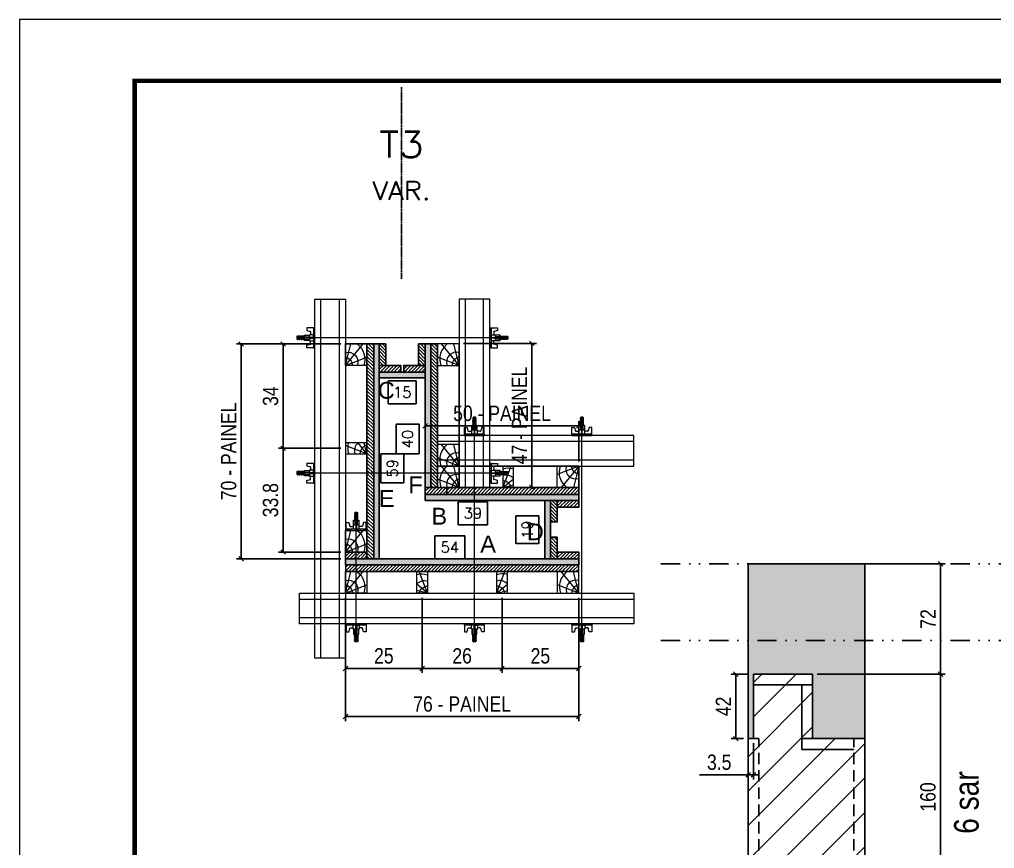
# Model space of a CAD drawing. Extents: x 14400 to 27878, y -21631 to 6985.
# Drawn here: x 19168 to 19804, y -6190 to -5650 of the extents above; entities that cross this region are included whole.
import ezdxf
from ezdxf.enums import TextEntityAlignment as Align

# ---------------------------------------------------------------- set-up
doc = ezdxf.new("R2010")
doc.units = 0
for name, pattern in [('DASHED', [0.75, 0.5, -0.25]), ('DIVIDE2', [0.625, 0.25, -0.125, 0, -0.125, 0, -0.125]), ('HIDDEN', [0.375, 0.25, -0.125])]:
    doc.linetypes.add(name, pattern=pattern)
for name, color, linetype in [('CHAPA', 1, 'Continuous'), ('COTA', 241, 'Continuous'), ('MEIO_PONT', 93, 'Continuous'), ('NOMENCLATURA', 7, 'Continuous'), ('Nível', 160, 'Continuous'), ('Painéis', 200, 'Continuous'), ('SARR_2.2x7', 40, 'Continuous'), ('SARRAFO', 251, 'Continuous'), ('Texto de Titulo', 7, 'Continuous'), ('Texto Qtd Sarr', 242, 'Continuous'), ('TEXTO_GERAL', 7, 'Continuous')]:
    doc.layers.add(name, color=color, linetype=linetype)
for name, color, linetype, lineweight in [('Folhas', 255, 'Continuous', 9), ('Hachura', 251, 'Continuous', 9), ('Madeira', 126, 'Continuous', 18), ('Perfil Metálico', 224, 'Continuous', 18), ('SARRAFO DE PRESSAO', 251, 'DASHED', 9), ('Texto Seção', 7, 'Continuous', 15)]:
    doc.layers.add(name, color=color, linetype=linetype, lineweight=lineweight)
doc.styles.add('ARIAL', font='arial.ttf')
doc.styles.add('ARIAL_NARROW', font='ARIALN.TTF', dxfattribs={"height": 0.2})
doc.styles.add('COTA TECNICA', font='techl___.ttf', dxfattribs={"height": 10})
doc.styles.add('COTA TECNICA 2X', font='techl___.ttf', dxfattribs={"height": 10})
doc.styles.add('ROMANS', font='romans.shx')
doc.dimstyles.new('PAINEL', dxfattribs={"dimtxt": 10, "dimasz": 3, "dimexe": 3, "dimexo": 3, "dimgap": 3, "dimtad": 1, "dimdec": 1, "dimzin": 12, "dimdsep": 46, "dimtxsty": 'COTA TECNICA', "dimblk1": 'OBLIQUE', "dimblk2": 'OBLIQUE', "dimsah": 1, "dimcen": 0.9, "dimclrd": 4, "dimclre": 4, "dimclrt": 240, "dimadec": 1, "dimazin": 3, "dimtfac": 1, "dimtdec": 1, "dimtmove": 0, "dimatfit": 3, "dimfxl": 1, "dimtolj": 1, "dimtzin": 12, "dimarcsym": 0})
doc.dimstyles.new('SECAO PILAR', dxfattribs={"dimtxt": 10, "dimasz": 3, "dimexe": 3, "dimexo": 3, "dimgap": 3, "dimtad": 1, "dimdec": 1, "dimlfac": 0.5, "dimzin": 12, "dimdsep": 46, "dimtxsty": 'COTA TECNICA 2X', "dimblk1": 'OBLIQUE', "dimblk2": 'OBLIQUE', "dimsah": 1, "dimcen": 0.9, "dimclrd": 256, "dimclre": 256, "dimclrt": 256, "dimadec": 1, "dimazin": 3, "dimtfac": 1, "dimtdec": 1, "dimtmove": 0, "dimatfit": 3, "dimfxl": 1, "dimtolj": 1, "dimtzin": 12, "dimarcsym": 0})
doc.dimstyles.new('SECÇÃO 2', dxfattribs={"dimtxt": 7, "dimasz": 6, "dimexe": 0.18, "dimexo": 2, "dimgap": -4, "dimtad": 3, "dimdec": 1, "dimlfac": 0.5, "dimzin": 12, "dimdsep": 46, "dimtxsty": 'ROMANS', "dimblk": 'ARCHTICK', "dimcen": 0.09, "dimse1": 1, "dimse2": 1, "dimsd1": 1, "dimsd2": 1, "dimclrd": 180, "dimclre": 5, "dimclrt": 1, "dimadec": 0, "dimazin": 3, "dimtfac": 1, "dimtdec": 1, "dimtofl": 0, "dimtmove": 0, "dimatfit": 3, "dimldrblk": 'ARCHTICK', "dimfxl": 1, "dimtolj": 1, "dimtzin": 0, "dimarcsym": 0})
pattern_1 = [(225, (10240.9253, -28892.4973), (1.12253202, -1.12253202), [])]
pattern_2 = [(315, (42274.6853, -15454.041), (1.12253202, 1.12253202), [])]
pattern_3 = [(135, (-3402.531, 3262.8627), (-1.12253202, -1.12253202), [])]
pattern_4 = [(45, (28634.829, 17024.319), (-1.12253202, 1.12253202), [])]
pattern_5 = [(225, (10256.9253, -28884.0973), (1.12253202, -1.12253202), [])]

# ---------------------------------------------------------------- blocks, each defined once
blk = doc.blocks.new('9999999999')
at = {"layer": 'Folhas'}
blk.add_lwpolyline([(98138.98, 34190.21), (99623.98, 34190.21), (99623.98, 35240.21), (98138.98, 35240.21)], close=True, dxfattribs=at)
at = {"layer": 'Folhas', "color": 30, "const_width": 3}
blk.add_lwpolyline([(98213.98, 34230.21), (99583.98, 34230.21), (99583.98, 35200.21), (98213.98, 35200.21)], close=True, dxfattribs=at)
blk = doc.blocks.new('PONTALETE')
at = {"layer": 'Madeira'}
for q in [(2.71, 7), (7, 5.76), (7, 1.74)]:
    blk.add_line((0, 0), q, dxfattribs=at)
blk.add_lwpolyline([(0, 0), (7, 0), (7, 7), (0, 7)], close=True, dxfattribs=at)
for centre, radius, start, end in [((2.04, 0.06), 6.23, 37.2818, 109.0913), ((1.09, 0.9), 3.19, 343.603, 109.9847), ((-0.21, -0.78), 3.09, 14.6322, 86.0383)]:
    blk.add_arc(centre, radius, start, end, dxfattribs=at)
blk = doc.blocks.new('*D2306')
at = {"layer": 'COTA', "color": 180, "lineweight": -2, "transparency": 16777216}
for p, q in [((19458.71, -5986.09), (19439.04, -5986.09)), ((19439.04, -5986.09), (19439.04, -6001.09)), ((19458.71, -6001.09), (19458.71, -5986.09)), ((19439.04, -6001.09), (19458.71, -6001.09))]:
    blk.add_line(p, q, dxfattribs=at)
at = {"layer": 'Defpoints', "color": 0, "transparency": 16777216}
for p in [(19402.88, -6001.09), (19510.88, -6001.09), (19402.88, -6005.09)]:
    blk.add_point(p, dxfattribs=at)
at = {"layer": 'COTA', "color": 1, "transparency": 16777216, "insert": (19448.88, -5993.59), "char_height": 7, "attachment_point": 5, "style": 'ROMANS'}
blk.add_mtext('\\A1;54', dxfattribs=at)
blk = doc.blocks.new('_ArchTick')
at = {"color": 0, "linetype": 'ByBlock', "const_width": 0.15}
blk.add_lwpolyline([(-0.5, -0.5), (0.5, 0.5)], dxfattribs=at)
blk = doc.blocks.new('*D2307')
at = {"layer": 'COTA', "color": 180, "lineweight": -2, "transparency": 16777216}
for p, q in [((19419, -5932.59), (19404, -5932.59)), ((19404, -5932.59), (19404, -5951.59)), ((19419, -5951.59), (19419, -5932.59)), ((19404, -5951.59), (19419, -5951.59))]:
    blk.add_line(p, q, dxfattribs=at)
at = {"layer": 'Defpoints', "color": 0, "transparency": 16777216}
for p in [(19402.88, -5883.09), (19423, -5883.09), (19402.88, -6001.09)]:
    blk.add_point(p, dxfattribs=at)
at = {"layer": 'COTA', "color": 1, "transparency": 16777216, "insert": (19411.5, -5942.09), "char_height": 7, "attachment_point": 5, "rotation": 90, "style": 'ROMANS'}
blk.add_mtext('\\A1;59', dxfattribs=at)
blk = doc.blocks.new('*D2308')
at = {"layer": 'COTA', "color": 180, "lineweight": -2, "transparency": 16777216}
for p, q in [((19428.88, -5913.42), (19413.88, -5913.42)), ((19413.88, -5913.42), (19413.88, -5932.76)), ((19428.88, -5932.76), (19428.88, -5913.42)), ((19413.88, -5932.76), (19428.88, -5932.76))]:
    blk.add_line(p, q, dxfattribs=at)
at = {"layer": 'Defpoints', "color": 0, "transparency": 16777216}
for p in [(19432.88, -5883.09), (19432.88, -5883.09), (19432.88, -5963.09)]:
    blk.add_point(p, dxfattribs=at)
at = {"layer": 'COTA', "color": 1, "transparency": 16777216, "insert": (19421.38, -5923.09), "char_height": 7, "attachment_point": 5, "rotation": 90, "style": 'ROMANS'}
blk.add_mtext('\\A1;40', dxfattribs=at)
blk = doc.blocks.new('*D2309')
at = {"layer": 'COTA', "color": 180, "lineweight": -2, "transparency": 16777216}
for p, q in [((19473.38, -5963.87), (19454.38, -5963.87)), ((19454.38, -5963.87), (19454.38, -5978.87)), ((19473.38, -5978.87), (19473.38, -5963.87)), ((19454.38, -5978.87), (19473.38, -5978.87))]:
    blk.add_line(p, q, dxfattribs=at)
at = {"layer": 'Defpoints', "color": 0, "transparency": 16777216}
for p in [(19432.88, -5963.09), (19510.88, -5963.09), (19432.88, -5982.87)]:
    blk.add_point(p, dxfattribs=at)
at = {"layer": 'COTA', "color": 1, "transparency": 16777216, "insert": (19463.88, -5971.37), "char_height": 7, "attachment_point": 5, "style": 'ROMANS'}
blk.add_mtext('\\A1;39', dxfattribs=at)
blk = doc.blocks.new('*D2310')
at = {"layer": 'COTA', "color": 180, "lineweight": -2, "transparency": 16777216}
for p, q in [((19427.04, -5885.09), (19408.71, -5885.09)), ((19408.71, -5885.09), (19408.71, -5900.09)), ((19427.04, -5900.09), (19427.04, -5885.09)), ((19408.71, -5900.09), (19427.04, -5900.09))]:
    blk.add_line(p, q, dxfattribs=at)
at = {"layer": 'Defpoints', "color": 0, "transparency": 16777216}
for p in [(19402.88, -5883.09), (19432.88, -5883.09), (19432.88, -5904.09)]:
    blk.add_point(p, dxfattribs=at)
at = {"layer": 'COTA', "color": 1, "transparency": 16777216, "insert": (19417.88, -5892.59), "char_height": 7, "attachment_point": 5, "style": 'ROMANS'}
blk.add_mtext('\\A1;15', dxfattribs=at)
blk = doc.blocks.new('*D2311')
at = {"layer": 'COTA', "color": 180, "lineweight": -2, "transparency": 16777216}
for p, q in [((19506.88, -5973.09), (19491.88, -5973.09)), ((19491.88, -5973.09), (19491.88, -5991.09)), ((19506.88, -5991.09), (19506.88, -5973.09)), ((19491.88, -5991.09), (19506.88, -5991.09))]:
    blk.add_line(p, q, dxfattribs=at)
at = {"layer": 'Defpoints', "color": 0, "transparency": 16777216}
for p in [(19510.88, -5963.09), (19510.88, -6001.09), (19510.88, -6001.09)]:
    blk.add_point(p, dxfattribs=at)
at = {"layer": 'COTA', "color": 1, "transparency": 16777216, "insert": (19499.38, -5982.09), "char_height": 7, "attachment_point": 5, "rotation": 90, "style": 'ROMANS'}
blk.add_mtext('\\A1;19', dxfattribs=at)
blk = doc.blocks.new('C')
at = {"layer": 'Hachura', "color": 0}
for p, q in [((0, 3.22), (0, -3.22)), ((0.45, 3.22), (0, 3.22)), ((0.45, -3.23), (0.45, 3.22)), ((0.45, 3.22), (2.58, 3.22)), ((2.58, 3.22), (2.58, 2.39)), ((0.46, 3.16), (0, 3.16)), ((0.46, 3.05), (0, 3.05)), ((0.46, 2.88), (0, 2.88)), ((0, 2.75), (0, -1.16)), ((0.46, 2.65), (0, 2.65)), ((0.46, 2.23), (0, 2.23)), ((0.46, 1.51), (0, 1.51)), ((0.39, 0.49), (0.17, 0.49)), ((1.74, 0.97), (0.45, 0.97)), ((1.45, 0.1), (0.45, 0.1)), ((1.35, 1.94), (1.35, 0.96)), ((2.58, 2.39), (1.47, 2.09)), ((1.74, -0.97), (1.74, 0.97)), ((1.74, 0.97), (1.74, 0.84)), ((1.74, 0.97), (1.74, 0.84)), ((1.74, 0.84), (3.35, 0.84)), ((3.35, 0.45), (1.74, 0.45)), ((3.32, 0.84), (3.32, -0.84)), ((3.35, 0.84), (3.35, -0.84)), ((3.68, 0.45), (3.35, 0.45)), ((3.84, -0.52), (3.35, 0.45)), ((3.35, 0.06), (3.67, -0.57)), ((3.68, 0.45), (4.16, -0.52)), ((3.72, 0.5), (4.25, -0.57)), ((4.37, -0.55), (3.83, 0.53)), ((4.15, 0.45), (3.93, 0.45)), ((4.42, -0.52), (3.93, 0.45)), ((4.15, 0.45), (4.26, 0.45)), ((4.26, 0.45), (4.74, -0.52)), ((4.3, 0.5), (4.83, -0.57)), ((4.95, -0.55), (4.41, 0.53)), ((4.51, 0.45), (4.84, 0.45)), ((5, -0.52), (4.51, 0.45)), ((4.84, 0.45), (5.32, -0.52)), ((4.88, 0.5), (5.41, -0.57)), ((5.53, -0.55), (4.99, 0.53)), ((5.58, -0.52), (5.09, 0.45)), ((5.42, 0.45), (5.09, 0.45)), ((5.58, -0.52), (5.09, 0.45)), ((5.42, 0.45), (5.74, -0.19)), ((5.46, 0.5), (5.74, -0.07)), ((5.74, 0.19), (5.57, 0.53)), ((5.74, 0.32), (5.68, 0.45)), ((5.68, 0.45), (5.74, 0.45)), ((5.74, 0.45), (5.9, 0.29)), ((5.74, 0.45), (5.74, -0.52)), ((5.9, -0.36), (5.9, 0.29)), ((0.45, 0), (0, 0)), ((0.46, -1.52), (0, -1.52)), ((0.46, -2.23), (0, -2.23)), ((0.46, -2.65), (0, -2.65)), ((0.46, -2.88), (0, -2.88)), ((0.46, -3.05), (0, -3.05)), ((0.46, -3.16), (0, -3.16)), ((0.08, -0.48), (0.29, -0.48)), ((0.29, -0.48), (0.4, -0.48)), ((0.45, 0), (0.45, -0.97)), ((0.45, -0.16), (1.45, -0.16)), ((0.45, -0.65), (0.45, -0.32)), ((0.45, -3.23), (0.45, -0.65)), ((0.45, -0.97), (1.74, -0.97)), ((1.35, -1.94), (1.35, -0.97)), ((2.58, -2.39), (1.47, -2.1)), ((3.35, -0.32), (1.74, -0.32)), ((3.35, -0.84), (1.74, -0.84)), ((2.58, -3.23), (2.58, -2.39)), ((3.35, -0.07), (3.58, -0.52)), ((3.35, -0.52), (3.58, -0.52)), ((3.84, -0.52), (4.16, -0.52)), ((4.42, -0.52), (4.74, -0.52)), ((4.63, -0.52), (4.74, -0.52)), ((5, -0.52), (5.32, -0.52)), ((5.58, -0.52), (5.74, -0.52)), ((5.74, -0.52), (5.9, -0.36)), ((5.74, -0.52), (5.74, -0.52)), ((0, -3.22), (2.57, -3.22))]:
    blk.add_line(p, q, dxfattribs=at)
for centre, radius, start, end in [((1.52, 1.94), 0.161, 104.7436, 180), ((1.44, -0.03), 0.129, 272.695, 87.305), ((3.81, 0.39), 0.143, 25.5688, 154.4312), ((4.39, 0.39), 0.143, 25.5688, 154.4312), ((4.97, 0.39), 0.143, 25.5688, 154.4312), ((5.55, 0.39), 0.143, 25.5688, 154.4312), ((0.17, -0.37), 0.174, 221.744, 317.8592), ((1.52, -1.94), 0.161, 180, 255.2564), ((3.71, -0.4), 0.174, 222.1408, 318.256), ((4.29, -0.4), 0.174, 222.1408, 318.256), ((4.87, -0.4), 0.174, 222.1408, 318.256), ((5.45, -0.4), 0.174, 222.1408, 318.256), ((5.61, -0.4), 0.174, 317.8592, 318.256)]:
    blk.add_arc(centre, radius, start, end, dxfattribs=at)
blk = doc.blocks.new('titulo1')
at = {"layer": 'Defpoints', "color": 252, "linetype": 'HIDDEN', "ltscale": 2}
blk.add_line((0, 0), (0, 125), dxfattribs=at)
at = {"layer": 'Defpoints', "style": 'ROMANS', "oblique": 15}
blk.add_attdef('FOLHA', text='', height=10, dxfattribs=at).set_placement((0, 15.58), align=Align.MIDDLE_CENTER)
at = {"layer": 'Texto Qtd Sarr', "color": 3, "style": 'ROMANS', "oblique": 15}
for tag, height, p in [('TITULO', 17, (0, 71.45)), ('SEÇÃO', 12, (0, 41.55))]:
    blk.add_attdef(tag, text='', height=height, dxfattribs=at).set_placement(p, align=Align.MIDDLE_CENTER)
blk = doc.blocks.new('_Oblique')
at = {"color": 0, "linetype": 'ByBlock', "lineweight": -2}
blk.add_line((-0.5, -0.5), (0.5, 0.5), dxfattribs=at)
blk = doc.blocks.new('*D2312')
at = {"layer": 'COTA', "lineweight": -2, "transparency": 16777216}
for p, q in [((19380.88, -6026.49), (19380.88, -6106.89)), ((19532.88, -6026.49), (19532.88, -6106.89)), ((19532.88, -6103.89), (19380.88, -6103.89))]:
    blk.add_line(p, q, dxfattribs=at)
at = {"layer": 'Defpoints', "color": 0, "transparency": 16777216}
for p in [(19380.88, -6023.49), (19532.88, -6023.49), (19380.88, -6103.89)]:
    blk.add_point(p, dxfattribs=at)
at = {"layer": 'COTA', "lineweight": -2, "transparency": 16777216, "xscale": 3, "yscale": 3, "zscale": 3, "rotation": 180}
blk.add_blockref('_Oblique', (19380.88, -6103.89), dxfattribs=at)
at = {"layer": 'COTA', "lineweight": -2, "transparency": 16777216, "xscale": 3, "yscale": 3, "zscale": 3}
blk.add_blockref('_Oblique', (19532.88, -6103.89), dxfattribs=at)
at = {"layer": 'COTA', "transparency": 16777216, "insert": (19456.88, -6095.79), "char_height": 10, "attachment_point": 5, "style": 'COTA TECNICA 2X'}
blk.add_mtext('\\A1;76 - PAINEL', dxfattribs=at)
blk = doc.blocks.new('*D2313')
at = {"layer": 'COTA', "lineweight": -2, "transparency": 16777216}
for p, q in [((19377.88, -5861.09), (19309.9, -5861.09)), ((19312.9, -6001.09), (19312.9, -5861.09)), ((19377.88, -6001.09), (19309.9, -6001.09))]:
    blk.add_line(p, q, dxfattribs=at)
at = {"layer": 'Defpoints', "color": 0, "transparency": 16777216}
for p in [(19312.9, -5861.09), (19380.88, -5861.09), (19380.88, -6001.09)]:
    blk.add_point(p, dxfattribs=at)
at = {"layer": 'COTA', "lineweight": -2, "transparency": 16777216, "xscale": 3, "yscale": 3, "zscale": 3}
for p, rotation in [((19312.9, -5861.09), 90), ((19312.9, -6001.09), 270)]:
    blk.add_blockref('_Oblique', p, dxfattribs=dict(at, rotation=rotation))
at = {"layer": 'COTA', "transparency": 16777216, "insert": (19304.79, -5931.09), "char_height": 10, "attachment_point": 5, "rotation": 90, "style": 'COTA TECNICA 2X'}
blk.add_mtext('\\A1;70 - PAINEL', dxfattribs=at)
blk = doc.blocks.new('*D2314')
at = {"layer": 'COTA', "lineweight": -2, "transparency": 16777216}
for p, q in [((19432.88, -5920.09), (19432.88, -5911.47)), ((19532.88, -5914.47), (19432.88, -5914.47)), ((19532.88, -5937.69), (19532.88, -5911.47))]:
    blk.add_line(p, q, dxfattribs=at)
at = {"layer": 'Defpoints', "color": 0, "transparency": 16777216}
for p in [(19432.88, -5914.47), (19432.88, -5923.09), (19532.88, -5940.69)]:
    blk.add_point(p, dxfattribs=at)
at = {"layer": 'COTA', "lineweight": -2, "transparency": 16777216, "xscale": 3, "yscale": 3, "zscale": 3, "rotation": 180}
blk.add_blockref('_Oblique', (19432.88, -5914.47), dxfattribs=at)
at = {"layer": 'COTA', "lineweight": -2, "transparency": 16777216, "xscale": 3, "yscale": 3, "zscale": 3}
blk.add_blockref('_Oblique', (19532.88, -5914.47), dxfattribs=at)
at = {"layer": 'COTA', "transparency": 16777216, "insert": (19482.88, -5906.36), "char_height": 10, "attachment_point": 5, "style": 'COTA TECNICA 2X'}
blk.add_mtext('\\A1;50 - PAINEL', dxfattribs=at)
blk = doc.blocks.new('*D2318')
at = {"layer": 'COTA', "lineweight": -2, "transparency": 16777216}
for p, q in [((19457.88, -5860.69), (19505.33, -5860.69)), ((19502.33, -5954.69), (19502.33, -5860.69)), ((19477.88, -5954.69), (19505.33, -5954.69))]:
    blk.add_line(p, q, dxfattribs=at)
at = {"layer": 'Defpoints', "color": 0, "transparency": 16777216}
for p in [(19454.88, -5860.69), (19502.33, -5860.69), (19474.88, -5954.69)]:
    blk.add_point(p, dxfattribs=at)
at = {"layer": 'COTA', "lineweight": -2, "transparency": 16777216, "xscale": 3, "yscale": 3, "zscale": 3}
for p, rotation in [((19502.33, -5860.69), 90), ((19502.33, -5954.69), 270)]:
    blk.add_blockref('_Oblique', p, dxfattribs=dict(at, rotation=rotation))
at = {"layer": 'COTA', "transparency": 16777216, "insert": (19494.26, -5907.69), "char_height": 10, "attachment_point": 5, "rotation": 90, "style": 'COTA TECNICA 2X'}
blk.add_mtext('\\A1;47 - PAINEL', dxfattribs=at)
blk = doc.blocks.new('MEIO PONTALETE')
at = {"layer": 'Madeira'}
for q in [(2.71, 7), (3.5, 2.88), (3.5, 0.87)]:
    blk.add_line((0, 0), q, dxfattribs=at)
blk.add_lwpolyline([(0, 0), (3.5, 0), (3.5, 7), (0, 7)], close=True, dxfattribs=at)
for centre, radius, start, end in [((2.04, 0.06), 6.23, 76.4499, 109.0913), ((1.09, 0.9), 3.19, 40.9063, 109.9847), ((-0.21, -0.78), 3.09, 14.6322, 86.0383)]:
    blk.add_arc(centre, radius, start, end, dxfattribs=at)
blk = doc.blocks.new('*D2315')
at = {"layer": 'COTA', "lineweight": -2, "transparency": 16777216}
for p, q in [((19430.88, -6026.49), (19430.88, -6075.53)), ((19380.88, -6046.49), (19380.88, -6075.53)), ((19430.88, -6072.53), (19380.88, -6072.53))]:
    blk.add_line(p, q, dxfattribs=at)
at = {"layer": 'Defpoints', "color": 0, "transparency": 16777216}
for p in [(19430.88, -6023.49), (19380.88, -6043.49), (19380.88, -6072.53)]:
    blk.add_point(p, dxfattribs=at)
at = {"layer": 'COTA', "lineweight": -2, "transparency": 16777216, "xscale": 3, "yscale": 3, "zscale": 3, "rotation": 180}
blk.add_blockref('_Oblique', (19380.88, -6072.53), dxfattribs=at)
at = {"layer": 'COTA', "lineweight": -2, "transparency": 16777216, "xscale": 3, "yscale": 3, "zscale": 3}
blk.add_blockref('_Oblique', (19430.88, -6072.53), dxfattribs=at)
at = {"layer": 'COTA', "transparency": 16777216, "insert": (19405.88, -6064.42), "char_height": 10, "attachment_point": 5, "style": 'COTA TECNICA 2X'}
blk.add_mtext('\\A1;25', dxfattribs=at)
blk = doc.blocks.new('*D2316')
at = {"layer": 'COTA', "lineweight": -2, "transparency": 16777216}
for p, q in [((19377.88, -5929.09), (19337.33, -5929.09)), ((19340.33, -5996.69), (19340.33, -5929.09)), ((19377.88, -5996.69), (19337.33, -5996.69))]:
    blk.add_line(p, q, dxfattribs=at)
at = {"layer": 'Defpoints', "color": 0, "transparency": 16777216}
for p in [(19340.33, -5929.09), (19380.88, -5929.09), (19380.88, -5996.69)]:
    blk.add_point(p, dxfattribs=at)
at = {"layer": 'COTA', "lineweight": -2, "transparency": 16777216, "xscale": 3, "yscale": 3, "zscale": 3}
for p, rotation in [((19340.33, -5929.09), 90), ((19340.33, -5996.69), 270)]:
    blk.add_blockref('_Oblique', p, dxfattribs=dict(at, rotation=rotation))
at = {"layer": 'COTA', "transparency": 16777216, "insert": (19332.09, -5962.89), "char_height": 10, "attachment_point": 5, "rotation": 90, "style": 'COTA TECNICA 2X'}
blk.add_mtext('\\A1;33.8', dxfattribs=at)
blk = doc.blocks.new('*D2317')
at = {"layer": 'COTA', "lineweight": -2, "transparency": 16777216}
for p, q in [((19377.88, -5861.09), (19337.33, -5861.09)), ((19340.33, -5929.09), (19340.33, -5861.09)), ((19377.88, -5929.09), (19337.33, -5929.09))]:
    blk.add_line(p, q, dxfattribs=at)
at = {"layer": 'Defpoints', "color": 0, "transparency": 16777216}
for p in [(19340.33, -5861.09), (19380.88, -5861.09), (19380.88, -5929.09)]:
    blk.add_point(p, dxfattribs=at)
at = {"layer": 'COTA', "lineweight": -2, "transparency": 16777216, "xscale": 3, "yscale": 3, "zscale": 3}
for p, rotation in [((19340.33, -5861.09), 90), ((19340.33, -5929.09), 270)]:
    blk.add_blockref('_Oblique', p, dxfattribs=dict(at, rotation=rotation))
at = {"layer": 'COTA', "transparency": 16777216, "insert": (19332.11, -5895.09), "char_height": 10, "attachment_point": 5, "rotation": 90, "style": 'COTA TECNICA 2X'}
blk.add_mtext('\\A1;34', dxfattribs=at)
blk = doc.blocks.new('*D2341')
at = {"layer": 'COTA', "color": 4, "lineweight": -2, "transparency": 16777216}
for p, q in [((19688.21, -6076.32), (19771.58, -6076.32)), ((19768.58, -6236.32), (19768.58, -6076.32)), ((19722.21, -6236.32), (19771.58, -6236.32))]:
    blk.add_line(p, q, dxfattribs=at)
at = {"layer": 'Defpoints', "color": 0, "transparency": 16777216}
for p in [(19685.21, -6076.32), (19768.58, -6076.32), (19719.21, -6236.32)]:
    blk.add_point(p, dxfattribs=at)
at = {"layer": 'COTA', "color": 4, "lineweight": -2, "transparency": 16777216, "xscale": 3, "yscale": 3, "zscale": 3}
for p, rotation in [((19768.58, -6076.32), 90), ((19768.58, -6236.32), 270)]:
    blk.add_blockref('_Oblique', p, dxfattribs=dict(at, rotation=rotation))
at = {"layer": 'COTA', "color": 240, "transparency": 16777216, "insert": (19760.48, -6156.32), "char_height": 10, "attachment_point": 5, "rotation": 90, "style": 'COTA TECNICA'}
blk.add_mtext('\\A1;160', dxfattribs=at)
blk = doc.blocks.new('*D2351')
at = {"layer": 'COTA', "color": 4, "lineweight": -2, "transparency": 16777216}
for p, q in [((19722.21, -6004.32), (19771.58, -6004.32)), ((19768.58, -6076.32), (19768.58, -6004.32)), ((19688.21, -6076.32), (19771.58, -6076.32))]:
    blk.add_line(p, q, dxfattribs=at)
at = {"layer": 'Defpoints', "color": 0, "transparency": 16777216}
for p in [(19719.21, -6004.32), (19768.58, -6004.32), (19685.21, -6076.32)]:
    blk.add_point(p, dxfattribs=at)
at = {"layer": 'COTA', "color": 4, "lineweight": -2, "transparency": 16777216, "xscale": 3, "yscale": 3, "zscale": 3}
for p, rotation in [((19768.58, -6004.32), 90), ((19768.58, -6076.32), 270)]:
    blk.add_blockref('_Oblique', p, dxfattribs=dict(at, rotation=rotation))
at = {"layer": 'COTA', "color": 240, "transparency": 16777216, "insert": (19760.51, -6040.32), "char_height": 10, "attachment_point": 5, "rotation": 90, "style": 'COTA TECNICA'}
blk.add_mtext('\\A1;72', dxfattribs=at)
blk = doc.blocks.new('*D2679')
at = {"layer": 'COTA', "lineweight": -2, "transparency": 16777216}
for p, q in [((19430.88, -6026.49), (19430.88, -6075.53)), ((19482.88, -6026.49), (19482.88, -6075.53)), ((19430.88, -6072.53), (19482.88, -6072.53))]:
    blk.add_line(p, q, dxfattribs=at)
at = {"layer": 'Defpoints', "color": 0, "transparency": 16777216}
for p in [(19430.88, -6023.49), (19482.88, -6023.49), (19482.88, -6072.53)]:
    blk.add_point(p, dxfattribs=at)
at = {"layer": 'COTA', "lineweight": -2, "transparency": 16777216, "xscale": 3, "yscale": 3, "zscale": 3, "rotation": 180}
blk.add_blockref('_Oblique', (19430.88, -6072.53), dxfattribs=at)
at = {"layer": 'COTA', "lineweight": -2, "transparency": 16777216, "xscale": 3, "yscale": 3, "zscale": 3}
blk.add_blockref('_Oblique', (19482.88, -6072.53), dxfattribs=at)
at = {"layer": 'COTA', "transparency": 16777216, "insert": (19456.88, -6064.42), "char_height": 10, "attachment_point": 5, "style": 'COTA TECNICA 2X'}
blk.add_mtext('\\A1;26', dxfattribs=at)
blk = doc.blocks.new('*D2680')
at = {"layer": 'COTA', "lineweight": -2, "transparency": 16777216}
for p, q in [((19482.88, -6026.49), (19482.88, -6075.53)), ((19532.88, -6026.49), (19532.88, -6075.53)), ((19482.88, -6072.53), (19532.88, -6072.53))]:
    blk.add_line(p, q, dxfattribs=at)
at = {"layer": 'Defpoints', "color": 0, "transparency": 16777216}
for p in [(19482.88, -6023.49), (19532.88, -6023.49), (19532.88, -6072.53)]:
    blk.add_point(p, dxfattribs=at)
at = {"layer": 'COTA', "lineweight": -2, "transparency": 16777216, "xscale": 3, "yscale": 3, "zscale": 3, "rotation": 180}
blk.add_blockref('_Oblique', (19482.88, -6072.53), dxfattribs=at)
at = {"layer": 'COTA', "lineweight": -2, "transparency": 16777216, "xscale": 3, "yscale": 3, "zscale": 3}
blk.add_blockref('_Oblique', (19532.88, -6072.53), dxfattribs=at)
at = {"layer": 'COTA', "transparency": 16777216, "insert": (19507.88, -6064.42), "char_height": 10, "attachment_point": 5, "style": 'COTA TECNICA 2X'}
blk.add_mtext('\\A1;25', dxfattribs=at)
blk = doc.blocks.new('*D2911')
at = {"layer": 'COTA', "color": 4, "lineweight": -2, "transparency": 16777216}
for p, q in [((19643.71, -6076.32), (19632.25, -6076.32)), ((19635.25, -6118.32), (19635.25, -6076.32)), ((19640.21, -6118.32), (19632.25, -6118.32))]:
    blk.add_line(p, q, dxfattribs=at)
at = {"layer": 'Defpoints', "color": 0, "transparency": 16777216}
for p in [(19635.25, -6076.32), (19646.71, -6076.32), (19643.21, -6118.32)]:
    blk.add_point(p, dxfattribs=at)
at = {"layer": 'COTA', "color": 4, "lineweight": -2, "transparency": 16777216, "xscale": 3, "yscale": 3, "zscale": 3}
for p, rotation in [((19635.25, -6076.32), 90), ((19635.25, -6118.32), 270)]:
    blk.add_blockref('_Oblique', p, dxfattribs=dict(at, rotation=rotation))
at = {"layer": 'COTA', "color": 240, "transparency": 16777216, "insert": (19627.18, -6097.32), "char_height": 10, "attachment_point": 5, "rotation": 90, "style": 'COTA TECNICA'}
blk.add_mtext('\\A1;42', dxfattribs=at)
blk = doc.blocks.new('*D2912')
at = {"layer": 'COTA', "color": 4, "lineweight": -2, "transparency": 16777216}
for p, q in [((19643.21, -6121.32), (19643.21, -6144.97)), ((19646.71, -6121.32), (19646.71, -6144.97)), ((19643.21, -6141.97), (19611.61, -6141.97)), ((19646.71, -6141.97), (19643.21, -6141.97)), ((19646.71, -6141.97), (19649.71, -6141.97))]:
    blk.add_line(p, q, dxfattribs=at)
at = {"layer": 'Defpoints', "color": 0, "transparency": 16777216}
for p in [(19643.21, -6118.32), (19646.71, -6118.32), (19643.21, -6141.97)]:
    blk.add_point(p, dxfattribs=at)
at = {"layer": 'COTA', "color": 4, "lineweight": -2, "transparency": 16777216, "xscale": 3, "yscale": 3, "zscale": 3}
blk.add_blockref('_Oblique', (19643.21, -6141.97), dxfattribs=at)
at = {"layer": 'COTA', "color": 4, "lineweight": -2, "transparency": 16777216, "xscale": 3, "yscale": 3, "zscale": 3, "rotation": 180}
blk.add_blockref('_Oblique', (19646.71, -6141.97), dxfattribs=at)
at = {"layer": 'COTA', "color": 240, "transparency": 16777216, "insert": (19624.41, -6133.75), "char_height": 10, "attachment_point": 5, "style": 'COTA TECNICA'}
blk.add_mtext('\\A1;3.5', dxfattribs=at)

msp = doc.modelspace()

# ---------------------------------------------------------------- hatches: boundary and pattern name
at = {"layer": 'COTA'}
h = msp.add_hatch(dxfattribs=at)
h.set_pattern_fill('AR-CONC', color=256, scale=0.03)
h.paths.add_polyline_path([(19719.212, -6004.316), (19643.212, -6004.316), (19643.212, -6054.316), (19719.212, -6054.316)])
h.paths.add_polyline_path([(19719.212, -6054.316), (19643.212, -6054.316), (19643.212, -6118.316), (19646.712, -6118.316), (19646.712, -6076.316), (19685.212, -6076.316), (19685.212, -6118.316), (19719.212, -6118.316)])
at = {"layer": 'Hachura'}
h = msp.add_hatch(dxfattribs=at)
h.set_pattern_fill('ANSI31', color=256, scale=0.5, angle=270, style=0)
h.set_pattern_definition([(315, (42290.6853, -15454.041), (1.12253202, 1.12253202), [])])
h.paths.add_polyline_path([(19399.277, -5861.089), (19394.877, -5861.089), (19394.877, -6001.089), (19399.277, -6001.089)])
h = msp.add_hatch(color=256, dxfattribs=at)
h.dxf.hatch_style = 1
h.paths.add_polyline_path([(19399.277, -6001.089), (19402.877, -6001.089), (19402.877, -5861.089), (19399.277, -5861.089)])
h = msp.add_hatch(dxfattribs=at)
h.set_pattern_fill('ANSI31', color=256, scale=0.5, angle=90, style=0)
h.set_pattern_definition(pattern_3)
h.paths.add_polyline_path([(19402.877, -5875.089), (19407.277, -5875.089), (19407.277, -5861.089), (19402.877, -5861.089)])
h = msp.add_hatch(dxfattribs=at)
h.set_pattern_fill('ANSI31', color=256, scale=0.5, angle=90, style=0)
h.set_pattern_definition(pattern_3)
h.paths.add_polyline_path([(19432.877, -5875.089), (19428.477, -5875.089), (19428.477, -5861.089), (19432.877, -5861.089)])
h = msp.add_hatch(color=256, dxfattribs=at)
h.dxf.hatch_style = 1
h.paths.add_polyline_path([(19436.477, -5954.689), (19432.877, -5954.689), (19432.877, -5861.089), (19436.477, -5861.089)])
h = msp.add_hatch(dxfattribs=at)
h.set_pattern_fill('ANSI31', color=256, scale=0.5, angle=90, style=0)
h.set_pattern_definition(pattern_3)
h.paths.add_polyline_path([(19436.477, -5954.689), (19440.877, -5954.689), (19440.877, -5861.089), (19436.477, -5861.089)])
h = msp.add_hatch(dxfattribs=at)
h.set_pattern_fill('ANSI31', color=256, scale=0.5, style=0)
h.set_pattern_definition(pattern_4)
h.paths.add_polyline_path([(19402.877, -5875.089), (19402.877, -5879.489), (19416.877, -5879.489), (19416.877, -5875.089)])
h = msp.add_hatch(dxfattribs=at)
h.set_pattern_fill('ANSI31', color=256, scale=0.5, style=0)
h.set_pattern_definition(pattern_4)
h.paths.add_polyline_path([(19432.877, -5875.089), (19432.877, -5879.489), (19418.877, -5879.489), (19418.877, -5875.089)])
h = msp.add_hatch(color=256, dxfattribs=at)
h.dxf.hatch_style = 1
h.paths.add_polyline_path([(19432.877, -5879.489), (19432.877, -5883.089), (19402.877, -5883.089), (19402.877, -5879.489)])
h = msp.add_hatch(color=256, dxfattribs=at)
h.dxf.hatch_style = 1
h.paths.add_polyline_path([(19432.877, -5879.489), (19432.877, -5883.089), (19402.877, -5883.089), (19402.877, -5879.489)])
h = msp.add_hatch(dxfattribs=at)
h.set_pattern_fill('ANSI31', color=256, scale=0.5, angle=180, style=0)
h.set_pattern_definition(pattern_5)
h.paths.add_polyline_path([(19532.877, -5959.089), (19532.877, -5954.689), (19432.877, -5954.689), (19432.877, -5959.089)])
h = msp.add_hatch(color=256, dxfattribs=at)
h.dxf.hatch_style = 1
h.paths.add_polyline_path([(19432.877, -5963.089), (19432.877, -5959.089), (19532.877, -5959.089), (19532.877, -5963.089)])
h = msp.add_hatch(color=256, dxfattribs=at)
h.dxf.hatch_style = 1
h.paths.add_polyline_path([(19514.477, -6001.089), (19510.877, -6001.089), (19510.877, -5963.089), (19514.477, -5963.089)])
h = msp.add_hatch(dxfattribs=at)
h.set_pattern_fill('ANSI31', color=256, scale=0.5, angle=270, style=0)
h.set_pattern_definition(pattern_2)
h.paths.add_polyline_path([(19514.477, -5977.089), (19518.877, -5977.089), (19518.877, -5963.089), (19514.477, -5963.089)])
h = msp.add_hatch(dxfattribs=at)
h.set_pattern_fill('ANSI31', color=256, scale=0.5, angle=180, style=0)
h.set_pattern_definition(pattern_1)
h.paths.add_polyline_path([(19518.877, -5963.089), (19518.877, -5967.489), (19532.877, -5967.489), (19532.877, -5963.089)])
h = msp.add_hatch(dxfattribs=at)
h.set_pattern_fill('ANSI31', color=256, scale=0.5, angle=270, style=0)
h.set_pattern_definition(pattern_2)
h.paths.add_polyline_path([(19514.477, -5987.089), (19518.877, -5987.089), (19518.877, -6001.089), (19514.477, -6001.089)])
h = msp.add_hatch(dxfattribs=at)
h.set_pattern_fill('ANSI31', color=256, scale=0.5, angle=180, style=0)
h.set_pattern_definition([(225, (10256.9253, -28892.4973), (1.12253202, -1.12253202), [])])
h.paths.add_polyline_path([(19394.877, -6001.089), (19394.877, -5996.689), (19380.877, -5996.689), (19380.877, -6001.089)])
h = msp.add_hatch(dxfattribs=at)
h.set_pattern_fill('ANSI31', color=256, scale=0.5, angle=180, style=0)
h.set_pattern_definition(pattern_1)
h.paths.add_polyline_path([(19518.877, -6001.089), (19518.877, -5996.689), (19532.877, -5996.689), (19532.877, -6001.089)])
h = msp.add_hatch(color=256, dxfattribs=at)
h.dxf.hatch_style = 1
h.paths.add_polyline_path([(19380.877, -6001.089), (19380.877, -6005.089), (19532.877, -6005.089), (19532.877, -6001.089)])
h = msp.add_hatch(dxfattribs=at)
h.set_pattern_fill('ANSI31', color=256, scale=0.5, angle=180, style=0)
h.set_pattern_definition(pattern_5)
h.paths.add_polyline_path([(19532.877, -6009.489), (19532.877, -6005.089), (19380.877, -6005.089), (19380.877, -6009.489)])
h = msp.add_hatch(dxfattribs=at)
h.set_pattern_fill('ANSI31', color=256, scale=5)
h.paths.add_polyline_path([(19719.212, -6118.316), (19685.212, -6118.316), (19685.212, -6076.316), (19646.712, -6076.316), (19646.712, -6118.316), (19643.212, -6118.316), (19643.212, -6236.316), (19719.212, -6236.316)])
h.paths.add_polyline_path([(19719.212, -6236.316), (19643.212, -6236.316), (19643.212, -6358.316), (19719.212, -6358.316)])
h.paths.add_polyline_path([(19901.061, -6236.316), (19851.061, -6236.316), (19851.061, -6358.316), (19901.061, -6358.316)])
h.paths.add_polyline_path([(19901.061, -6004.316), (19851.061, -6004.316), (19851.061, -6236.316), (19901.061, -6236.316)])
h.paths.add_polyline_path([(20037.022, -6021.316), (20022.022, -6021.316), (20022.022, -6114.316), (20037.022, -6114.316)])
h.paths.add_polyline_path([(20037.022, -6114.316), (20022.022, -6114.316), (20022.022, -6358.316), (20037.022, -6358.316)])
h.paths.add_polyline_path([(20162.794, -6118.316), (20143.794, -6118.316), (20143.794, -6358.316), (20162.794, -6358.316)])
h.paths.add_polyline_path([(20298.758, -6004.316), (20262.758, -6004.316), (20262.758, -6054.316), (20298.758, -6054.316)])
h.paths.add_polyline_path([(20332.758, -6118.316), (20309.758, -6118.316), (20309.758, -6071.316), (20262.758, -6071.316), (20262.758, -6236.316), (20332.758, -6236.316)])
h.paths.add_polyline_path([(20332.758, -6236.316), (20262.758, -6236.316), (20262.758, -6358.316), (20332.758, -6358.316)])
h.paths.add_polyline_path([(20496.874, -6236.316), (20449.874, -6236.316), (20449.874, -6358.316), (20496.874, -6358.316)])
h.paths.add_polyline_path([(20496.874, -6004.316), (20449.874, -6004.316), (20449.874, -6236.316), (20496.874, -6236.316)])

# ---------------------------------------------------------------- linework, layer by layer
at = {"layer": 'CHAPA'}
for points in [[(19399.277, -6001.089), (19402.877, -6001.089), (19402.877, -5861.089), (19399.277, -5861.089), (19399.277, -6001.089)], [(19436.477, -5954.689), (19432.877, -5954.689), (19432.877, -5861.089), (19436.477, -5861.089), (19436.477, -5954.689)], [(19514.477, -6001.089), (19510.877, -6001.089), (19510.877, -5963.089), (19514.477, -5963.089), (19514.477, -6001.089)]]:
    msp.add_lwpolyline(points, dxfattribs=at)
for points in [[(19432.877, -5879.489), (19432.877, -5883.089), (19402.877, -5883.089), (19402.877, -5879.489)], [(19432.877, -5879.489), (19432.877, -5883.089), (19402.877, -5883.089), (19402.877, -5879.489)], [(19432.877, -5963.089), (19432.877, -5959.089), (19532.877, -5959.089), (19532.877, -5963.089)], [(19380.877, -6001.089), (19380.877, -6005.089), (19532.877, -6005.089), (19532.877, -6001.089)]]:
    msp.add_lwpolyline(points, close=True, dxfattribs=at)
at = {"layer": 'COTA'}
for p, q in [((19643.212, -6004.316), (19643.212, -6118.316)), ((19719.212, -6004.316), (19643.212, -6004.316)), ((19719.212, -6118.316), (19719.212, -6004.316)), ((19685.212, -6118.316), (19678.212, -6118.316)), ((19678.212, -6118.316), (19678.212, -6125.316))]:
    msp.add_line(p, q, dxfattribs=at)
at = {"layer": 'Hachura'}
for p, q in [((19485.678, -5857.097), (19349.077, -5857.09)), ((19464.877, -6054.29), (19464.884, -5908.889)), ((19534.878, -6054.29), (19534.885, -5908.889)), ((19485.678, -5945.343), (19349.077, -5945.336)), ((19387.877, -6054.29), (19387.881, -5970.889))]:
    msp.add_line(p, q, dxfattribs=at)
msp.add_lwpolyline([(19380.877, -6009.489), (19532.877, -6009.489), (19532.877, -6005.089), (19380.877, -6005.089)], close=True, dxfattribs=at)
at = {"layer": 'Madeira'}
for points in [[(19394.877, -5861.089), (19380.877, -5861.089), (19380.877, -5996.689), (19394.877, -5996.689)], [(19454.877, -5861.089), (19440.877, -5861.089), (19440.877, -5940.689), (19454.877, -5940.689)], [(19532.877, -5954.689), (19532.877, -5940.689), (19440.877, -5940.689), (19440.877, -5954.689)], [(19532.877, -6023.489), (19532.877, -6009.489), (19380.877, -6009.489), (19380.877, -6023.489)]]:
    msp.add_lwpolyline(points, close=True, dxfattribs=at)
at = {"layer": 'Nível', "color": 4, "linetype": 'DIVIDE2', "ltscale": 50}
for p, q in [((19586.451, -6004.316), (20613.467, -6004.316)), ((19586.451, -6054.316), (20613.467, -6054.316))]:
    msp.add_line(p, q, dxfattribs=at)
at = {"layer": 'Painéis'}
for p, q in [((19646.712, -6076.316), (19646.712, -6118.316)), ((19646.712, -6076.316), (19685.212, -6076.316)), ((19685.212, -6076.316), (19685.212, -6118.316)), ((19643.212, -6118.316), (19643.212, -6358.316)), ((19650.212, -6118.316), (19643.212, -6118.316)), ((19719.212, -6118.316), (19685.212, -6118.316)), ((19719.212, -6358.316), (19719.212, -6118.316))]:
    msp.add_line(p, q, dxfattribs=at)
msp.add_lwpolyline([(19432.877, -5883.089), (19432.877, -5963.089), (19510.877, -5963.089), (19510.877, -6001.089), (19402.877, -6001.089), (19402.877, -5883.089), (19432.877, -5883.089)], dxfattribs=at)
at = {"layer": 'Perfil Metálico'}
for points in [[(19360.877, -5831.944), (19380.877, -5831.944), (19380.877, -6065.944), (19360.877, -6065.944)], [(19376.877, -6065.944), (19364.877, -6065.944), (19364.877, -5831.944), (19376.877, -5831.944)], [(19474.877, -5831.944), (19454.877, -5831.944), (19454.877, -5954.689), (19474.877, -5954.689)], [(19458.877, -5954.689), (19470.877, -5954.689), (19470.877, -5831.944), (19458.877, -5831.944)], [(19440.877, -5920.689), (19440.877, -5940.689), (19568.877, -5940.689), (19568.877, -5920.689)], [(19568.877, -5936.689), (19568.877, -5924.689), (19440.877, -5924.689), (19440.877, -5936.689)], [(19350.877, -6043.489), (19350.877, -6023.489), (19568.877, -6023.489), (19568.877, -6043.489)], [(19568.877, -6027.489), (19568.877, -6039.489), (19350.877, -6039.489), (19350.877, -6027.489)]]:
    msp.add_lwpolyline(points, close=True, dxfattribs=at)
at = {"layer": 'SARR_2.2x7'}
for p, q in [((19646.712, -6083.316), (19685.212, -6083.316)), ((19678.212, -6083.316), (19678.212, -6118.316)), ((19712.212, -6125.316), (19678.212, -6125.316))]:
    msp.add_line(p, q, dxfattribs=at)
at = {"layer": 'SARR_2.2x7', "linetype": 'HIDDEN', "ltscale": 30}
for p, q in [((19650.212, -6236.316), (19650.212, -6118.316)), ((19712.212, -6236.316), (19712.212, -6118.316))]:
    msp.add_line(p, q, dxfattribs=at)
at = {"layer": 'SARRAFO'}
msp.add_line((19446.877, -5954.689), (19446.877, -5959.089), dxfattribs=at)
for points in [[(19399.277, -6001.089), (19394.877, -6001.089), (19394.877, -5861.089), (19399.277, -5861.089)], [(19432.877, -5954.689), (19532.877, -5954.689), (19532.877, -5959.089), (19432.877, -5959.089)], [(19514.477, -5963.089), (19518.877, -5963.089), (19518.877, -5977.089), (19514.477, -5977.089)], [(19518.877, -5963.089), (19532.877, -5963.089), (19532.877, -5967.489), (19518.877, -5967.489)], [(19514.477, -6001.089), (19518.877, -6001.089), (19518.877, -5987.089), (19514.477, -5987.089)], [(19394.877, -6001.089), (19380.877, -6001.089), (19380.877, -5996.689), (19394.877, -5996.689)], [(19518.877, -6001.089), (19532.877, -6001.089), (19532.877, -5996.689), (19518.877, -5996.689)]]:
    msp.add_lwpolyline(points, dxfattribs=at)
for points in [[(19407.277, -5861.089), (19407.277, -5875.089), (19402.877, -5875.089), (19402.877, -5861.089)], [(19428.477, -5861.089), (19428.477, -5875.089), (19432.877, -5875.089), (19432.877, -5861.089)], [(19440.877, -5861.089), (19440.877, -5954.689), (19436.477, -5954.689), (19436.477, -5861.089)], [(19416.877, -5879.489), (19402.877, -5879.489), (19402.877, -5875.089), (19416.877, -5875.089)], [(19418.877, -5879.489), (19432.877, -5879.489), (19432.877, -5875.089), (19418.877, -5875.089)]]:
    msp.add_lwpolyline(points, close=True, dxfattribs=at)

# ---------------------------------------------------------------- block references
at = {"layer": 'Hachura', "linetype": 'Continuous', "yscale": 2, "zscale": 2}
for p, xscale, rotation in [((19360.877, -5857.097), 2, 180), ((19474.877, -5857.096), -2, 180), ((19464.877, -5920.689), 2, 89.99999999999997), ((19534.878, -5920.689), 2, 89.99999999999997), ((19360.877, -5945.342), 2, 180), ((19474.877, -5945.342), -2, 180), ((19387.877, -5982.689), 2, 89.99999999999997), ((19387.877, -6043.489), -2, 90.00000000000007), ((19464.877, -6043.489), -2, 90.00000000000007), ((19534.878, -6043.489), -2, 90.00000000000007)]:
    msp.add_blockref('C', p, dxfattribs=dict(at, xscale=xscale, rotation=rotation))
at = {"layer": 'MEIO_PONT'}
for name, p, xscale, yscale, zscale, rotation in [('PONTALETE', (19380.877, -5875.089), -2, 2, 2, 270), ('PONTALETE', (19454.877, -5875.089), 2, 2, 2, 90.00000000000001), ('MEIO PONTALETE', (19394.877, -5932.589), 1.999999997962732, 1.999999997962732, 1.999999997962732, 90.00000000000001), ('PONTALETE', (19454.877, -5940.689), 2, 2, 2, 90.00000000000001), ('PONTALETE', (19454.877, -5954.689), 2, 2, 2, 90.00000000000001), ('PONTALETE', (19532.877, -5940.689), -2, 2, 2, 90), ('PONTALETE', (19380.877, -5996.689), -2, 2, 2, 270), ('PONTALETE', (19380.877, -6023.489), -2, 2, 2, 270), ('PONTALETE', (19532.877, -6023.489), 2, 2, 2, 90.00000000000001)]:
    msp.add_blockref(name, p, dxfattribs=dict(at, xscale=xscale, yscale=yscale, zscale=zscale, rotation=rotation))
at = {"layer": 'MEIO_PONT', "yscale": 1.999999997962732, "zscale": 1.999999997962732}
for p, xscale in [((19483.377, -5954.689), 1.999999997962732), ((19434.377, -6023.489), -1.999999997962732), ((19479.377, -6023.489), 1.999999997962732)]:
    msp.add_blockref('MEIO PONTALETE', p, dxfattribs=dict(at, xscale=xscale))
at = {"layer": 'SARRAFO DE PRESSAO', "color": 6, "linetype": 'ByBlock'}
msp.add_blockref('9999999999', (-78970.511, -40889.804), dxfattribs=at)
at = {"layer": 'Texto Seção'}
ref = msp.add_blockref('titulo1', (19417.377, -5818.644), dxfattribs=at)
ref.add_attrib('TITULO', 'T3', dxfattribs={"layer": 'Texto de Titulo', "color": 7, "height": 17, "style": 'ROMANS', "width": 1.1}).set_placement((19417.377, -5731.144), align=Align.MIDDLE_CENTER)
ref.add_attrib('SEÇÃO', 'VAR.', dxfattribs={"layer": 'Texto de Titulo', "color": 7, "height": 12, "style": 'ROMANS', "width": 1.1}).set_placement((19417.377, -5761.144), align=Align.MIDDLE_CENTER)

# ---------------------------------------------------------------- texts
at = {"layer": 'NOMENCLATURA', "style": 'ARIAL_NARROW'}
msp.add_text('6 sar', height=16, rotation=90, dxfattribs=at).set_placement((19793.455, -6180.358))
at = {"layer": 'TEXTO_GERAL', "style": 'ARIAL'}
for s, p in [('C', (19407.452, -5891.285)), ('F', (19426.539, -5952.86)), ('E', (19407.741, -5961.773)), ('B', (19441.986, -5973.339)), ('D', (19504.58, -5983.557)), ('A', (19473.832, -5991.51))]:
    msp.add_text(s, height=11, dxfattribs=at).set_placement(p, align=Align.MIDDLE_CENTER)

# ---------------------------------------------------------------- dimensions: what is measured, and where the dimension line sits
at = {"layer": 'COTA'}
for base, p1, p2, angle, picture, middle in [((19312.896, -5861.089), (19380.877, -6001.089), (19380.877, -5861.089), 90, '*D2313', (19304.794, -5931.089)), ((19502.332, -5860.689), (19474.877, -5954.689), (19454.877, -5860.689), 90, '*D2318', (19494.259, -5907.689)), ((19432.877, -5914.471), (19532.877, -5940.689), (19432.877, -5923.089), 180, '*D2314', (19482.877, -5906.361)), ((19380.877, -6103.889), (19532.877, -6023.489), (19380.877, -6023.489), 180, '*D2312', (19456.877, -6095.787))]:
    dim = msp.add_linear_dim(base=base, p1=p1, p2=p2, angle=angle, text='<> - PAINEL', dimstyle='SECAO PILAR', dxfattribs=at)
    dim.commit()
    dim.dimension.update_dxf_attribs({"geometry": picture, "text_midpoint": middle})
for base, p1, p2, angle, dimstyle, picture, middle in [((19340.334, -5861.089), (19380.877, -5929.089), (19380.877, -5861.089), 90, 'SECAO PILAR', '*D2317', (19332.114, -5895.089)), ((19432.877, -5904.091), (19402.877, -5883.089), (19432.877, -5883.089), 180, 'SECÇÃO 2', '*D2310', (19417.877, -5892.591)), ((19340.334, -5929.089), (19380.877, -5996.689), (19380.877, -5929.089), 90, 'SECAO PILAR', '*D2316', (19332.093, -5962.889)), ((19635.25, -6076.316), (19643.212, -6118.316), (19646.712, -6076.316), 90, 'PAINEL', '*D2911', (19627.177, -6097.316)), ((19768.58, -6076.316), (19719.212, -6236.316), (19685.212, -6076.316), 90, 'PAINEL', '*D2341', (19760.477, -6156.316))]:
    dim = msp.add_linear_dim(base=base, p1=p1, p2=p2, angle=angle, dimstyle=dimstyle, dxfattribs=at)
    dim.commit()
    dim.dimension.update_dxf_attribs({"geometry": picture, "text_midpoint": middle})
for base, p1, p2, angle, picture, middle in [((19423.004, -5883.089), (19402.877, -6001.089), (19402.877, -5883.089), 90, '*D2307', (19423.004, -5942.089)), ((19432.877, -5883.089), (19432.877, -5963.089), (19432.877, -5883.089), 90, '*D2308', (19432.877, -5923.089)), ((19432.877, -5982.874), (19510.877, -5963.089), (19432.877, -5963.089), 180, '*D2309', (19463.877, -5982.874)), ((19510.877, -6001.089), (19510.877, -5963.089), (19510.877, -6001.089), 90, '*D2311', (19510.877, -5982.089)), ((19402.877, -6005.089), (19510.877, -6001.089), (19402.877, -6001.089), 180, '*D2306', (19448.877, -6005.089))]:
    dim = msp.add_linear_dim(base=base, p1=p1, p2=p2, angle=angle, dimstyle='SECÇÃO 2', dxfattribs=at)
    dim.commit()
    dim.dimension.update_dxf_attribs({"geometry": picture, "text_midpoint": middle, "dimtype": 160})
for base, p1, p2, angle, dimstyle, picture, middle in [((19768.58, -6004.316), (19685.212, -6076.316), (19719.212, -6004.316), 90, 'PAINEL', '*D2351', (19760.506, -6040.316)), ((19380.877, -6072.525), (19430.877, -6023.489), (19380.877, -6043.489), 180, 'SECAO PILAR', '*D2315', (19405.877, -6064.416))]:
    dim = msp.add_linear_dim(base=base, p1=p1, p2=p2, angle=angle, dimstyle=dimstyle, override={"dimtmove": 1}, dxfattribs=at)
    dim.commit()
    dim.dimension.update_dxf_attribs({"geometry": picture, "text_midpoint": middle})
for base, p1, p2, dimstyle, picture, middle in [((19482.877, -6072.525), (19430.877, -6023.489), (19482.877, -6023.489), 'SECAO PILAR', '*D2679', (19456.877, -6064.423)), ((19532.877, -6072.525), (19482.877, -6023.489), (19532.877, -6023.489), 'SECAO PILAR', '*D2680', (19507.877, -6064.416)), ((19643.212, -6141.973), (19646.712, -6118.316), (19643.212, -6118.316), 'PAINEL', '*D2912', (19624.41, -6133.753))]:
    dim = msp.add_linear_dim(base=base, p1=p1, p2=p2, dimstyle=dimstyle, dxfattribs=at)
    dim.commit()
    dim.dimension.update_dxf_attribs({"geometry": picture, "text_midpoint": middle})

doc.saveas('drawing.dxf')
